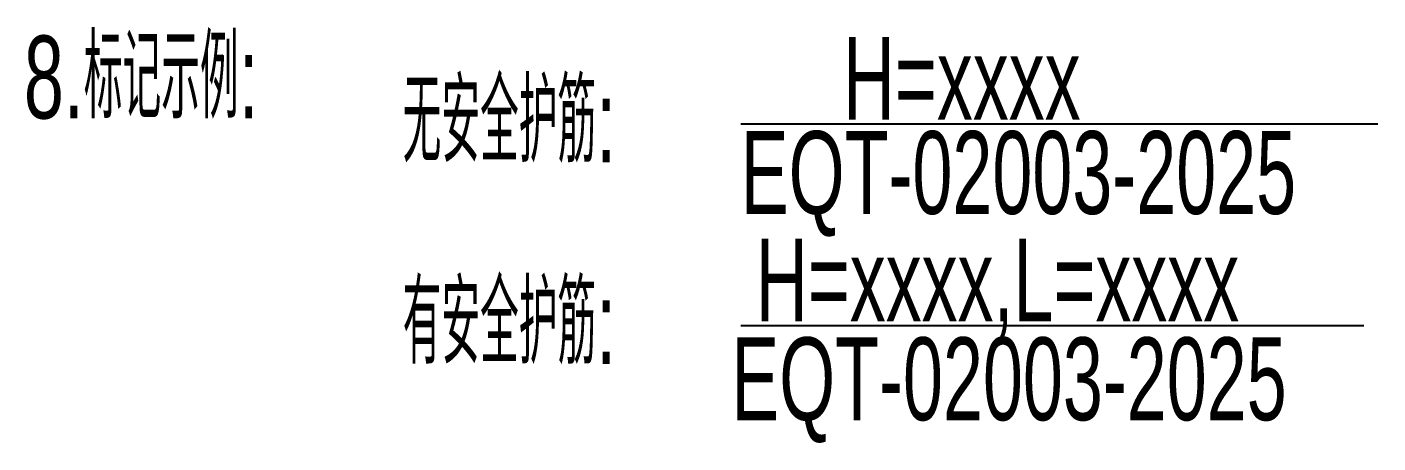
# Model space of a CAD drawing. Extents: x 148 to 221443, y -36682 to 6758.
# Drawn here: x 86753 to 88386, y -10122 to -9620 of the extents above; entities that cross this region are included whole.
import ezdxf

# ---------------------------------------------------------------- set-up
doc = ezdxf.new("R2010")
doc.units = 0
doc.header["$LTSCALE"] = 10
doc.header["$MEASUREMENT"] = 0
doc.layers.add('2', color=4, linetype='Continuous')
doc.styles.add('HZ', font='ROMS.SHX', dxfattribs={"width": 0.75, "bigfont": 'GBCBIG.SHX'})

msp = doc.modelspace()

# ---------------------------------------------------------------- linework, layer by layer
at = {"color": 3}
for p, q in [((87615.8963, -9737.0376), (88386.2477, -9737.0376)), ((87615.8963, -9980.4675), (88369.1203, -9980.4675))]:
    msp.add_line(p, q, dxfattribs=at)

# ---------------------------------------------------------------- texts
at = {"color": 3, "style": 'HZ', "width": 0.65}
for p in [(87615.6233, -9845.722), (87604.205, -10094.8611)]:
    msp.add_text('EQT-02003-2025', height=100, dxfattribs=at).set_placement(p)
at = {"layer": '2', "color": 3, "linetype": 'Continuous', "style": 'HZ', "width": 0.65}
for s, p in [('8.标记示例:', (86748.7319, -9730.4537)), ('H=xxxx', (87739.2637, -9732.0357)), ('无安全护筋:', (87206.796, -9783.3661)), ('H=xxxx,L=xxxx', (87633.9544, -9975.4656)), ('有安全护筋:', (87206.796, -10026.796))]:
    msp.add_text(s, height=100, dxfattribs=at).set_placement(p)

doc.saveas('drawing.dxf')
